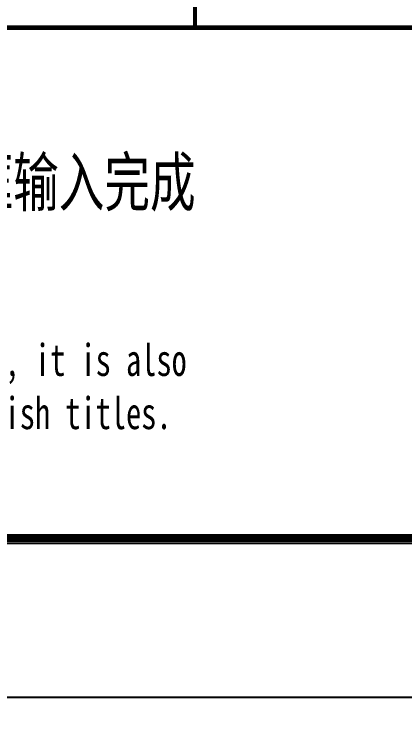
# Model space of a CAD drawing. Header units: inches. Extents: x 3186 to 109360, y -14990 to 740552.
# Drawn here: x 22767 to 23993, y 27353 to 29551 of the extents above; entities that cross this region are included whole.
import ezdxf

# ---------------------------------------------------------------- set-up
doc = ezdxf.new("R2010")
doc.units = ezdxf.units.IN
doc.header["$MEASUREMENT"] = 0
for name, color, linetype in [('1', 7, 'Continuous'), ('GT_1', 7, 'Continuous'), ('图框', 4, 'Continuous')]:
    doc.layers.add(name, color=color, linetype=linetype)
doc.styles.get("Standard").update_dxf_attribs({"font": 'txt', "bigfont": 'gbcbig.shx'})
doc.styles.add('宋体', font='', dxfattribs={"width": 0.7})
doc.styles.get('宋体').set_extended_font_data('SimSun')
doc.dimstyles.new('Standard-yuanban', dxfattribs={"dimtxt": 800, "dimasz": 0.18, "dimexe": 0.18, "dimexo": 0.0625, "dimgap": 0.09, "dimtad": 0, "dimtih": 1, "dimtoh": 1, "dimdec": 4, "dimlfac": 0.02, "dimzin": 0, "dimdsep": 46, "dimtxsty": 'Standard', "dimcen": 0.09, "dimadec": 0, "dimazin": 0, "dimtfac": 1, "dimtdec": 4, "dimtofl": 0, "dimtmove": 0, "dimatfit": 3, "dimfxl": 1, "dimtolj": 1, "dimtzin": 0, "dimarcsym": 0})

# ---------------------------------------------------------------- blocks, each defined once
blk = doc.blocks.new('图签')
at = {"layer": '1'}
for p, q in [((0, 0), (-180, 0)), ((-0.198, -0.346), (-180.198, -0.346))]:
    blk.add_line(p, q, dxfattribs=at)
at = {"layer": '1', "color": 7}
for p, q in [((0, 0), (-180, 0)), ((-0.198, -0.346), (-180.198, -0.346))]:
    blk.add_line(p, q, dxfattribs=at)
at = {"layer": '1', "color": 7, "const_width": 0.5}
for points in [[(-180, 0), (0, 0), (0, 131.762), (-180, 131.762)], [(-180, 58), (0, 58), (0, 0), (-180, 0)]]:
    blk.add_lwpolyline(points, close=True, dxfattribs=at)
at = {"layer": '1', "color": 7}
for points, const_width in [([(-42, 42), (-42, 32)], 0.25), ([(-118, 32), (0, 32)], 0.3)]:
    blk.add_lwpolyline(points, dxfattribs=dict(at, const_width=const_width))
at = {"layer": '图框'}
for p, q in [((0, 0), (-180, 0)), ((-0.198, -0.346), (-180.198, -0.346))]:
    blk.add_line(p, q, dxfattribs=at)
blk = doc.blocks.new('*U126')
blk.add_blockref('图签', (0, 0))
blk = doc.blocks.new('*D96')
at = {"color": 0, "lineweight": -2, "transparency": 16777216}
for p, q in [((4934.4, 27408.5), (4934.4, 25845)), ((25934.4, 27408.5), (25934.4, 25845)), ((4934.6, 25845.2), (12967.7, 25845.2)), ((25934.3, 25845.2), (17901.2, 25845.2))]:
    blk.add_line(p, q, dxfattribs=at)
at = {"color": 0, "transparency": 16777216}
for points in [[(4934.6, 25845.3), (4934.6, 25845.2), (4934.4, 25845.2)], [(25934.3, 25845.3), (25934.3, 25845.2), (25934.4, 25845.2)]]:
    blk.add_solid(points, dxfattribs=at)
at = {"layer": 'Defpoints', "color": 0, "transparency": 16777216}
for p in [(4934.4, 27408.6), (25934.4, 27408.6), (25934.4, 25845.2)]:
    blk.add_point(p, dxfattribs=at)
at = {"color": 0, "transparency": 16777216, "insert": (15434.4, 25845.2), "char_height": 800, "attachment_point": 5}
blk.add_mtext('\\A1;420.0000', dxfattribs=at)

msp = doc.modelspace()

# ---------------------------------------------------------------- linework, layer by layer
msp.add_lwpolyline([(19534.44132, 29508.56658), (24034.44132, 29508.56658), (24034.44132, 27908.56658), (19534.44132, 27908.56658)], close=True)
at = {"layer": 'GT_1', "color": 1}
msp.add_line((5434.44132, 27908.56658), (25434.44132, 27908.56658), dxfattribs=at)
at = {"layer": 'GT_1'}
msp.add_line((4934.44132, 27408.56658), (25934.44132, 27408.56658), dxfattribs=at)

# ---------------------------------------------------------------- block references
at = {"xscale": 50, "yscale": 50, "zscale": 50}
msp.add_blockref('*U126', (25434.44132, 27908.56658), dxfattribs=at)

# ---------------------------------------------------------------- texts
at = {"linetype": 'Continuous', "attachment_point": 5, "style": '宋体'}
for s, heights, insert, char_height in [('这里是图纸标题，这里有可能是一个文本框输入完成', [-199.44134], (21689.92277, 29013.07662), 150), ('For Project 1818, given the existence of English content, it is also necessary to ensure the independent readability of English titles.', [-286.21974], (21689.92277, 28366.44356), 100)]:
    msp.add_mtext_dynamic_manual_height_columns(s, width=3515.2915201, gutter_width=50, heights=heights, dxfattribs=dict(at, insert=insert, char_height=char_height))

# ---------------------------------------------------------------- dimensions: what is measured, and where the dimension line sits
dim = msp.add_linear_dim(base=(25934.44132, 25845.22393), p1=(4934.44132, 27408.56658), p2=(25934.44132, 27408.56658), dimstyle='Standard-yuanban')
dim.commit()
dim.dimension.update_dxf_attribs({"geometry": '*D96', "text_midpoint": (15434.44132, 25845.22393)})

doc.saveas('drawing.dxf')
